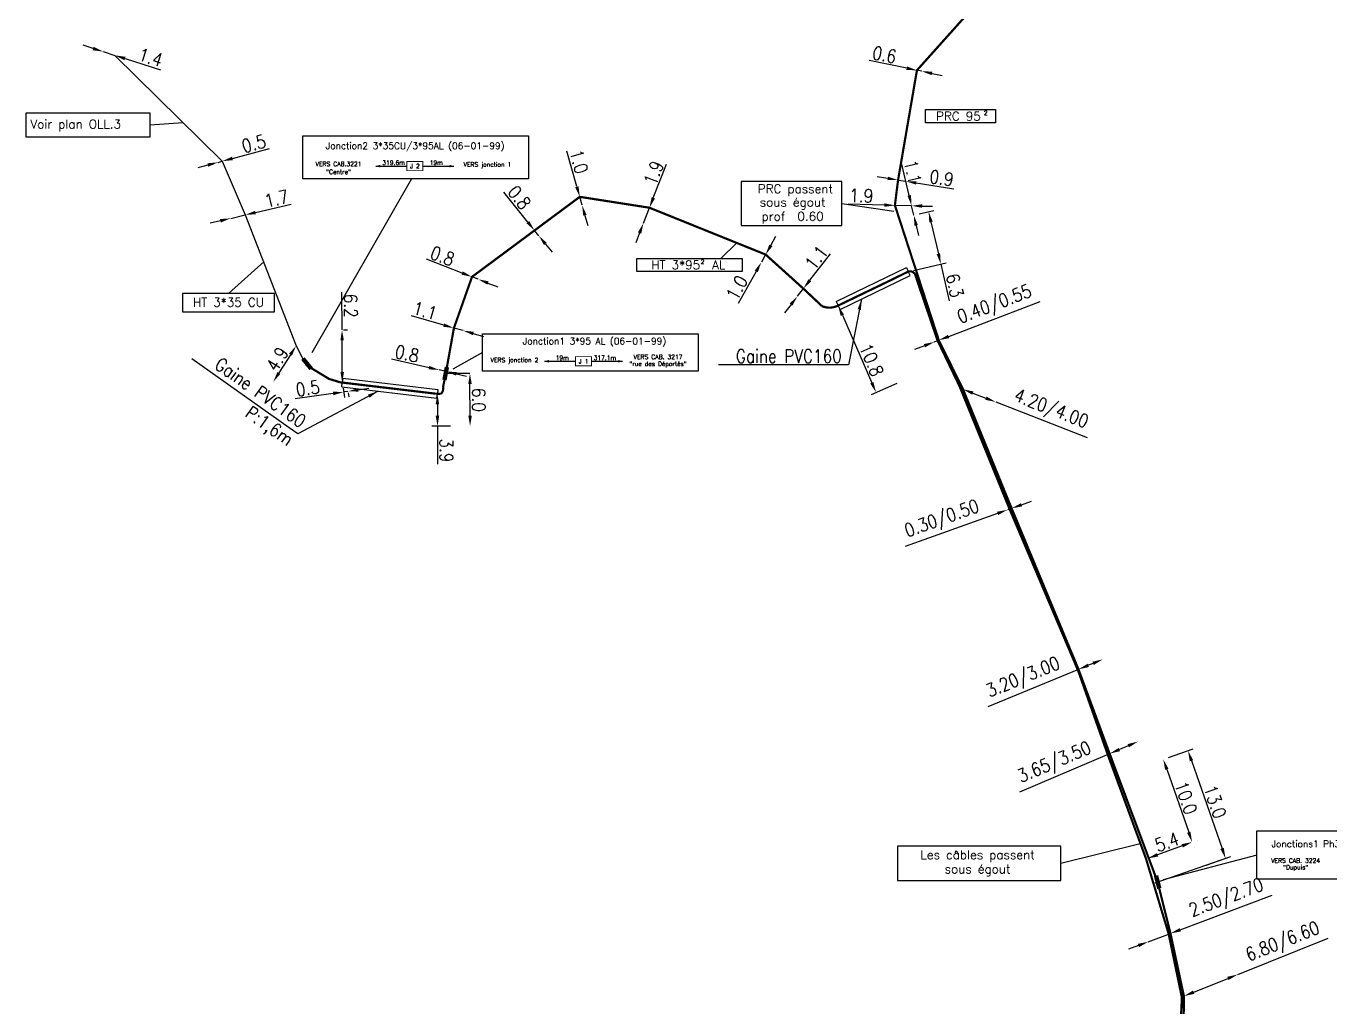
# Model space of a CAD drawing. Header units: millimetres. Extents: x 114000 to 114886, y 153000 to 154000.
# Drawn here: x 114185.3 to 114333.9, y 153105.7 to 153217.5 of the extents above; entities that cross this region are included whole.
import ezdxf
from ezdxf.enums import TextEntityAlignment as Align

# ---------------------------------------------------------------- set-up
doc = ezdxf.new("R2010")
doc.units = ezdxf.units.MM
doc.header["$PDMODE"] = 34
doc.layers.get('0').update_dxf_attribs({"linetype": 'CONTINUOUS'})
doc.layers.get('DEFPOINTS').update_dxf_attribs({"linetype": 'CONTINUOUS'})
for name, color, linetype in [('M_130', 3, 'M_ST_15'), ('M_300', 7, 'CONTINUOUS'), ('M_400', 7, 'CONTINUOUS')]:
    doc.layers.add(name, color=color, linetype=linetype)
doc.styles.get("Standard").update_dxf_attribs({"font": 'romans.shx', "width": 0.85})
doc.linetypes.add('M_ST_15', pattern='A,5,-0.3,["XX",Standard,S=1,R=0,X=0,Y=-0.5],-2.5', length=7.8)
doc.dimstyles.get("Standard").update_dxf_attribs({"dimtxt": 1.5, "dimasz": 1.2, "dimexe": 0.625, "dimexo": 0.625, "dimgap": 0.25, "dimtad": 1, "dimdec": 1, "dimzin": 0, "dimdsep": 46, "dimtxsty": 'Standard', "dimcen": -0.5, "dimadec": 0, "dimazin": 0, "dimtfac": 1, "dimtdec": 1, "dimtmove": 0, "dimatfit": 3, "dimfxl": 1, "dimtolj": 1, "dimtzin": 0, "dimarcsym": 0})

# ---------------------------------------------------------------- blocks, each defined once
blk = doc.blocks.new('*D84')
at = {"layer": 'DEFPOINTS', "color": 0, "linetype": 'Continuous', "transparency": 16777216}
for p in [(114286.8, 153212.41), (114286.8, 153212.41), (114287.34, 153212.3)]:
    blk.add_point(p, dxfattribs=at)
at = {"layer": 'M_130', "color": 0, "linetype": 'Continuous', "lineweight": -2, "transparency": 16777216}
for p, q in [((114285.63, 153212.65), (114281.34, 153213.52)), ((114286.68, 153211.8), (114286.68, 153211.8)), ((114287.34, 153212.3), (114286.8, 153212.41)), ((114287.22, 153211.69), (114287.22, 153211.69)), ((114288.52, 153212.06), (114289.69, 153211.82))]:
    blk.add_line(p, q, dxfattribs=at)
at = {"layer": 'M_130', "color": 0, "linetype": 'Continuous', "transparency": 16777216}
for points in [[(114285.67, 153212.85), (114285.59, 153212.45), (114286.8, 153212.41)], [(114288.56, 153212.26), (114288.48, 153211.86), (114287.34, 153212.3)]]:
    blk.add_solid(points, dxfattribs=at)
at = {"layer": 'M_130', "color": 0, "linetype": 'Continuous', "transparency": 16777216, "insert": (114283.1, 153214.19), "char_height": 1.5, "attachment_point": 5, "rotation": 348.4874}
blk.add_mtext('\\A1;0.6', dxfattribs=at)
blk = doc.blocks.new('*D107')
at = {"layer": 'DEFPOINTS', "color": 0, "linetype": 'Continuous', "transparency": 16777216}
for p in [(114216.05, 153181.01), (114213.46, 153176.91), (114213.46, 153176.91)]:
    blk.add_point(p, dxfattribs=at)
at = {"layer": 'M_130', "color": 0, "linetype": 'Continuous', "lineweight": -2, "transparency": 16777216}
blk.add_line((114215.41, 153180), (114214.1, 153177.93), dxfattribs=at)
at = {"layer": 'M_130', "color": 0, "linetype": 'Continuous', "transparency": 16777216}
for points in [[(114215.24, 153180.1), (114215.58, 153179.89), (114216.05, 153181.01)], [(114213.93, 153178.03), (114214.27, 153177.82), (114213.46, 153176.91)]]:
    blk.add_solid(points, dxfattribs=at)
at = {"layer": 'M_130', "color": 0, "linetype": 'Continuous', "transparency": 16777216, "insert": (114213.91, 153179.5), "char_height": 1.5, "attachment_point": 5, "rotation": 57.7298}
blk.add_mtext('\\A1;4.9', dxfattribs=at)
blk = doc.blocks.new('*D108')
at = {"layer": 'DEFPOINTS', "color": 0, "linetype": 'Continuous', "transparency": 16777216}
for p in [(114208.61, 153195.54), (114210.26, 153195.93), (114210.26, 153195.93)]:
    blk.add_point(p, dxfattribs=at)
at = {"layer": 'M_130', "color": 0, "linetype": 'Continuous', "lineweight": -2, "transparency": 16777216}
for p, q in [((114211.43, 153196.2), (114215.51, 153197.16)), ((114207.44, 153195.27), (114206.27, 153195)), ((114208.61, 153195.54), (114210.26, 153195.93))]:
    blk.add_line(p, q, dxfattribs=at)
at = {"layer": 'M_130', "color": 0, "linetype": 'Continuous', "transparency": 16777216}
for points in [[(114211.38, 153196.4), (114211.47, 153196.01), (114210.26, 153195.93)], [(114207.39, 153195.46), (114207.48, 153195.07), (114208.61, 153195.54)]]:
    blk.add_solid(points, dxfattribs=at)
at = {"layer": 'M_130', "color": 0, "linetype": 'Continuous', "transparency": 16777216, "insert": (114213.82, 153197.79), "char_height": 1.5, "attachment_point": 5, "rotation": 13.1873}
blk.add_mtext('\\A1;1.7', dxfattribs=at)
blk = doc.blocks.new('*D109')
at = {"layer": 'DEFPOINTS', "color": 0, "linetype": 'Continuous', "transparency": 16777216}
for p in [(114207.16, 153201.92), (114207.64, 153202.05), (114207.64, 153202.05)]:
    blk.add_point(p, dxfattribs=at)
at = {"layer": 'M_130', "color": 0, "linetype": 'Continuous', "lineweight": -2, "transparency": 16777216}
for p, q in [((114208.8, 153202.36), (114213.02, 153203.49)), ((114206, 153201.61), (114204.84, 153201.3)), ((114207.16, 153201.92), (114207.64, 153202.05))]:
    blk.add_line(p, q, dxfattribs=at)
at = {"layer": 'M_130', "color": 0, "linetype": 'Continuous', "transparency": 16777216}
for points in [[(114208.75, 153202.56), (114208.85, 153202.17), (114207.64, 153202.05)], [(114205.95, 153201.81), (114206.05, 153201.42), (114207.16, 153201.92)]]:
    blk.add_solid(points, dxfattribs=at)
at = {"layer": 'M_130', "color": 0, "linetype": 'Continuous', "transparency": 16777216, "insert": (114211.23, 153204.05), "char_height": 1.5, "attachment_point": 5, "rotation": 15.0084}
blk.add_mtext('\\A1;0.5', dxfattribs=at)
blk = doc.blocks.new('J')
at = {"color": 0}
blk.add_solid([(-1.5, 0.5), (1.5, 0.5), (-1.5, -0.5), (1.5, -0.5)], dxfattribs=at)
blk = doc.blocks.new('*D110')
at = {"layer": 'DEFPOINTS', "color": 0, "linetype": 'Continuous', "transparency": 16777216}
for p in [(114243.22, 153194.17), (114243.22, 153194.17), (114243.72, 153193.55)]:
    blk.add_point(p, dxfattribs=at)
at = {"layer": 'M_130', "color": 0, "linetype": 'Continuous', "lineweight": -2, "transparency": 16777216}
for p, q in [((114242.47, 153195.11), (114239.73, 153198.52)), ((114243.72, 153193.55), (114243.22, 153194.17)), ((114244.47, 153192.61), (114245.22, 153191.68))]:
    blk.add_line(p, q, dxfattribs=at)
at = {"layer": 'M_130', "color": 0, "linetype": 'Continuous', "transparency": 16777216}
for points in [[(114242.62, 153195.23), (114242.31, 153194.98), (114243.22, 153194.17)], [(114244.63, 153192.74), (114244.31, 153192.49), (114243.72, 153193.55)]]:
    blk.add_solid(points, dxfattribs=at)
at = {"layer": 'M_130', "color": 0, "linetype": 'Continuous', "transparency": 16777216, "insert": (114241.5, 153197.91), "char_height": 1.5, "attachment_point": 5, "rotation": 308.7306}
blk.add_mtext('\\A1;0.8', dxfattribs=at)
blk = doc.blocks.new('*D111')
at = {"layer": 'DEFPOINTS', "color": 0, "linetype": 'Continuous', "transparency": 16777216}
for p in [(114236.1, 153188.87), (114236.1, 153188.87), (114236.8, 153188.6)]:
    blk.add_point(p, dxfattribs=at)
at = {"layer": 'M_130', "color": 0, "linetype": 'Continuous', "lineweight": -2, "transparency": 16777216}
for p, q in [((114234.98, 153189.31), (114230.9, 153190.88)), ((114236.8, 153188.6), (114236.1, 153188.87)), ((114237.92, 153188.17), (114239.04, 153187.74))]:
    blk.add_line(p, q, dxfattribs=at)
at = {"layer": 'M_130', "color": 0, "linetype": 'Continuous', "transparency": 16777216}
for points in [[(114235.05, 153189.49), (114234.91, 153189.12), (114236.1, 153188.87)], [(114237.99, 153188.36), (114237.85, 153187.99), (114236.8, 153188.6)]]:
    blk.add_solid(points, dxfattribs=at)
at = {"layer": 'M_130', "color": 0, "linetype": 'Continuous', "transparency": 16777216, "insert": (114232.74, 153191.24), "char_height": 1.5, "attachment_point": 5, "rotation": 338.8976}
blk.add_mtext('\\A1;0.8', dxfattribs=at)
blk = doc.blocks.new('*D112')
at = {"layer": 'DEFPOINTS', "color": 0, "linetype": 'Continuous', "transparency": 16777216}
for p in [(114235.86, 153177.85), (114235.86, 153177.85), (114235.88, 153171.85)]:
    blk.add_point(p, dxfattribs=at)
at = {"layer": 'M_130', "color": 0, "linetype": 'Continuous', "lineweight": -2, "transparency": 16777216}
blk.add_line((114235.88, 153173.05), (114235.87, 153176.65), dxfattribs=at)
at = {"layer": 'M_130', "color": 0, "linetype": 'Continuous', "transparency": 16777216}
for points in [[(114236.07, 153176.65), (114235.67, 153176.65), (114235.86, 153177.85)], [(114236.08, 153173.05), (114235.68, 153173.05), (114235.88, 153171.85)]]:
    blk.add_solid(points, dxfattribs=at)
at = {"layer": 'M_130', "color": 0, "linetype": 'Continuous', "transparency": 16777216, "insert": (114236.87, 153174.85), "char_height": 1.5, "attachment_point": 5, "rotation": 270.2009}
blk.add_mtext('\\A1;6.0', dxfattribs=at)
blk = doc.blocks.new('*D113')
at = {"layer": 'DEFPOINTS', "color": 0, "linetype": 'Continuous', "transparency": 16777216}
for p in [(114232.37, 153178.26), (114232.37, 153178.26), (114233.15, 153178.08)]:
    blk.add_point(p, dxfattribs=at)
at = {"layer": 'M_130', "color": 0, "linetype": 'Continuous', "lineweight": -2, "transparency": 16777216}
for p, q in [((114231.2, 153178.52), (114226.93, 153179.48)), ((114233.15, 153178.08), (114232.37, 153178.26)), ((114234.32, 153177.82), (114235.49, 153177.56))]:
    blk.add_line(p, q, dxfattribs=at)
at = {"layer": 'M_130', "color": 0, "linetype": 'Continuous', "transparency": 16777216}
for points in [[(114231.24, 153178.72), (114231.15, 153178.33), (114232.37, 153178.26)], [(114234.36, 153178.02), (114234.27, 153177.63), (114233.15, 153178.08)]]:
    blk.add_solid(points, dxfattribs=at)
at = {"layer": 'M_130', "color": 0, "linetype": 'Continuous', "transparency": 16777216, "insert": (114228.7, 153180.11), "char_height": 1.5, "attachment_point": 5, "rotation": 347.3752}
blk.add_mtext('\\A1;0.8', dxfattribs=at)
blk = doc.blocks.new('*D114')
at = {"layer": 'DEFPOINTS', "color": 0, "linetype": 'Continuous', "transparency": 16777216}
for p in [(114234.04, 153183.04), (114234.04, 153183.04), (114235.09, 153182.74)]:
    blk.add_point(p, dxfattribs=at)
at = {"layer": 'M_130', "color": 0, "linetype": 'Continuous', "lineweight": -2, "transparency": 16777216}
for p, q in [((114232.88, 153183.37), (114229.2, 153184.41)), ((114235.09, 153182.74), (114234.04, 153183.04)), ((114236.25, 153182.42), (114237.4, 153182.09))]:
    blk.add_line(p, q, dxfattribs=at)
at = {"layer": 'M_130', "color": 0, "linetype": 'Continuous', "transparency": 16777216}
for points in [[(114232.94, 153183.56), (114232.83, 153183.18), (114234.04, 153183.04)], [(114236.3, 153182.61), (114236.19, 153182.23), (114235.09, 153182.74)]]:
    blk.add_solid(points, dxfattribs=at)
at = {"layer": 'M_130', "color": 0, "linetype": 'Continuous', "transparency": 16777216, "insert": (114230.74, 153185.02), "char_height": 1.5, "attachment_point": 5, "rotation": 344.1905}
blk.add_mtext('\\A1;1.1', dxfattribs=at)
blk = doc.blocks.new('*D115')
at = {"layer": 'DEFPOINTS', "color": 0, "linetype": 'Continuous', "transparency": 16777216}
for p in [(114248.38, 153197.99), (114248.38, 153197.99), (114248.65, 153197.03)]:
    blk.add_point(p, dxfattribs=at)
at = {"layer": 'M_130', "color": 0, "linetype": 'Continuous', "lineweight": -2, "transparency": 16777216}
for p, q in [((114248.05, 153199.15), (114246.92, 153203.18)), ((114248.65, 153197.03), (114248.38, 153197.99)), ((114248.98, 153198.16), (114248.98, 153198.16)), ((114249.25, 153197.2), (114249.25, 153197.2)), ((114248.97, 153195.88), (114249.3, 153194.72))]:
    blk.add_line(p, q, dxfattribs=at)
at = {"layer": 'M_130', "color": 0, "linetype": 'Continuous', "transparency": 16777216}
for points in [[(114248.24, 153199.2), (114247.86, 153199.09), (114248.38, 153197.99)], [(114249.16, 153195.93), (114248.78, 153195.82), (114248.65, 153197.03)]]:
    blk.add_solid(points, dxfattribs=at)
at = {"layer": 'M_130', "color": 0, "linetype": 'Continuous', "transparency": 16777216, "insert": (114248.28, 153202.01), "char_height": 1.5, "attachment_point": 5, "rotation": 285.7111}
blk.add_mtext('\\A1;1.0', dxfattribs=at)
blk = doc.blocks.new('*D116')
at = {"layer": 'DEFPOINTS', "color": 0, "linetype": 'Continuous', "transparency": 16777216}
for p in [(114256.32, 153196.75), (114256.32, 153196.75), (114255.63, 153194.98)]:
    blk.add_point(p, dxfattribs=at)
at = {"layer": 'M_130', "color": 0, "linetype": 'Continuous', "lineweight": -2, "transparency": 16777216}
for p, q in [((114256.76, 153197.87), (114258.27, 153201.71)), ((114255.63, 153194.98), (114256.32, 153196.75)), ((114255.19, 153193.87), (114254.75, 153192.75))]:
    blk.add_line(p, q, dxfattribs=at)
at = {"layer": 'M_130', "color": 0, "linetype": 'Continuous', "transparency": 16777216}
for points in [[(114256.57, 153197.94), (114256.95, 153197.8), (114256.32, 153196.75)], [(114255, 153193.94), (114255.38, 153193.79), (114255.63, 153194.98)]]:
    blk.add_solid(points, dxfattribs=at)
at = {"layer": 'M_130', "color": 0, "linetype": 'Continuous', "transparency": 16777216, "insert": (114256.8, 153200.71), "char_height": 1.5, "attachment_point": 5, "rotation": 68.6048}
blk.add_mtext('\\A1;1.9', dxfattribs=at)
blk = doc.blocks.new('*D117')
at = {"layer": 'DEFPOINTS', "color": 0, "linetype": 'Continuous', "transparency": 16777216}
for p in [(114269.07, 153190.54), (114269.07, 153190.54), (114269.56, 153191.41)]:
    blk.add_point(p, dxfattribs=at)
at = {"layer": 'M_130', "color": 0, "linetype": 'Continuous', "lineweight": -2, "transparency": 16777216}
for p, q in [((114270.15, 153192.45), (114270.74, 153193.5)), ((114269.56, 153191.41), (114269.07, 153190.54)), ((114268.49, 153189.49), (114266.43, 153185.84))]:
    blk.add_line(p, q, dxfattribs=at)
at = {"layer": 'M_130', "color": 0, "linetype": 'Continuous', "transparency": 16777216}
for points in [[(114269.98, 153192.55), (114270.33, 153192.36), (114269.56, 153191.41)], [(114268.31, 153189.59), (114268.66, 153189.39), (114269.07, 153190.54)]]:
    blk.add_solid(points, dxfattribs=at)
at = {"layer": 'M_130', "color": 0, "linetype": 'Continuous', "transparency": 16777216, "insert": (114266.29, 153187.63), "char_height": 1.5, "attachment_point": 5, "rotation": 60.6664}
blk.add_mtext('\\A1;1.0', dxfattribs=at)
blk = doc.blocks.new('*D118')
at = {"layer": 'DEFPOINTS', "color": 0, "linetype": 'Continuous', "transparency": 16777216}
for p in [(114273.86, 153187.53), (114273.86, 153187.53), (114273.19, 153186.66)]:
    blk.add_point(p, dxfattribs=at)
at = {"layer": 'M_130', "color": 0, "linetype": 'Continuous', "lineweight": -2, "transparency": 16777216}
for p, q in [((114274.6, 153188.48), (114276.94, 153191.51)), ((114273.19, 153186.66), (114273.86, 153187.53)), ((114272.45, 153185.72), (114271.72, 153184.77))]:
    blk.add_line(p, q, dxfattribs=at)
at = {"layer": 'M_130', "color": 0, "linetype": 'Continuous', "transparency": 16777216}
for points in [[(114274.44, 153188.6), (114274.76, 153188.36), (114273.86, 153187.53)], [(114272.3, 153185.84), (114272.61, 153185.59), (114273.19, 153186.66)]]:
    blk.add_solid(points, dxfattribs=at)
at = {"layer": 'M_130', "color": 0, "linetype": 'Continuous', "transparency": 16777216, "insert": (114275.35, 153191.08), "char_height": 1.5, "attachment_point": 5, "rotation": 52.2136}
blk.add_mtext('\\A1;1.1', dxfattribs=at)
blk = doc.blocks.new('*D119')
at = {"layer": 'DEFPOINTS', "color": 0, "linetype": 'Continuous', "transparency": 16777216}
for p in [(114288.78, 153181.45), (114289.29, 153181.65), (114289.29, 153181.65)]:
    blk.add_point(p, dxfattribs=at)
at = {"layer": 'M_130', "color": 0, "linetype": 'Continuous', "lineweight": -2, "transparency": 16777216}
for p, q in [((114290.42, 153182.07), (114300.85, 153186.05)), ((114288.56, 153182.03), (114288.56, 153182.03)), ((114288.78, 153181.45), (114289.29, 153181.65)), ((114289.07, 153182.23), (114289.07, 153182.23)), ((114287.66, 153181.02), (114286.54, 153180.6))]:
    blk.add_line(p, q, dxfattribs=at)
at = {"layer": 'M_130', "color": 0, "linetype": 'Continuous', "transparency": 16777216}
for points in [[(114287.59, 153181.21), (114287.73, 153180.84), (114288.78, 153181.45)], [(114290.34, 153182.26), (114290.49, 153181.89), (114289.29, 153181.65)]]:
    blk.add_solid(points, dxfattribs=at)
at = {"layer": 'M_130', "color": 0, "linetype": 'Continuous', "transparency": 16777216, "insert": (114295.7, 153185.58), "char_height": 1.5, "attachment_point": 5, "rotation": 20.8628}
blk.add_mtext('\\A1;0.40/0.55', dxfattribs=at)
blk = doc.blocks.new('*D120')
at = {"layer": 'DEFPOINTS', "color": 0, "linetype": 'Continuous', "transparency": 16777216}
for p in [(114292.05, 153176.06), (114295.78, 153174.61), (114295.78, 153174.61)]:
    blk.add_point(p, dxfattribs=at)
at = {"layer": 'M_130', "color": 0, "linetype": 'Continuous', "lineweight": -2, "transparency": 16777216}
for p, q in [((114293.17, 153175.62), (114294.66, 153175.04)), ((114291.82, 153175.47), (114291.82, 153175.47)), ((114295.55, 153174.03), (114295.55, 153174.03)), ((114295.78, 153174.61), (114306.2, 153170.57))]:
    blk.add_line(p, q, dxfattribs=at)
at = {"layer": 'M_130', "color": 0, "linetype": 'Continuous', "transparency": 16777216}
for points in [[(114293.24, 153175.81), (114293.1, 153175.44), (114292.05, 153176.06)], [(114294.73, 153175.23), (114294.59, 153174.86), (114295.78, 153174.61)]]:
    blk.add_solid(points, dxfattribs=at)
at = {"layer": 'M_130', "color": 0, "linetype": 'Continuous', "transparency": 16777216, "insert": (114302.05, 153173.67), "char_height": 1.5, "attachment_point": 5, "rotation": 338.8215}
blk.add_mtext('\\A1;4.20/4.00', dxfattribs=at)
blk = doc.blocks.new('*D121')
at = {"layer": 'DEFPOINTS', "color": 0, "linetype": 'Continuous', "transparency": 16777216}
for p in [(114311.99, 153135.91), (114308.76, 153134.53), (114308.76, 153134.53)]:
    blk.add_point(p, dxfattribs=at)
at = {"layer": 'M_130', "color": 0, "linetype": 'Continuous', "lineweight": -2, "transparency": 16777216}
for p, q in [((114310.88, 153135.44), (114309.87, 153135)), ((114308.76, 153134.53), (114298.49, 153130.16))]:
    blk.add_line(p, q, dxfattribs=at)
at = {"layer": 'M_130', "color": 0, "linetype": 'Continuous', "transparency": 16777216}
for points in [[(114310.8, 153135.62), (114310.96, 153135.25), (114311.99, 153135.91)], [(114309.79, 153135.19), (114309.95, 153134.82), (114308.76, 153134.53)]]:
    blk.add_solid(points, dxfattribs=at)
at = {"layer": 'M_130', "color": 0, "linetype": 'Continuous', "transparency": 16777216, "insert": (114302.53, 153133.39), "char_height": 1.5, "attachment_point": 5, "rotation": 23.056}
blk.add_mtext('\\A1;3.65/3.50', dxfattribs=at)
blk = doc.blocks.new('*D122')
at = {"layer": 'DEFPOINTS', "color": 0, "linetype": 'Continuous', "transparency": 16777216}
for p in [(114307.99, 153145.28), (114305.21, 153144.14), (114305.21, 153144.14)]:
    blk.add_point(p, dxfattribs=at)
at = {"layer": 'M_130', "color": 0, "linetype": 'Continuous', "lineweight": -2, "transparency": 16777216}
for p, q in [((114306.88, 153144.82), (114306.32, 153144.6)), ((114305.21, 153144.14), (114294.89, 153139.88))]:
    blk.add_line(p, q, dxfattribs=at)
at = {"layer": 'M_130', "color": 0, "linetype": 'Continuous', "transparency": 16777216}
for points in [[(114306.25, 153144.78), (114306.4, 153144.41), (114305.21, 153144.14)], [(114306.8, 153145.01), (114306.95, 153144.64), (114307.99, 153145.28)]]:
    blk.add_solid(points, dxfattribs=at)
at = {"layer": 'M_130', "color": 0, "linetype": 'Continuous', "transparency": 16777216, "insert": (114298.96, 153143.07), "char_height": 1.5, "attachment_point": 5, "rotation": 22.391}
blk.add_mtext('\\A1;3.20/3.00', dxfattribs=at)
blk = doc.blocks.new('*D123')
at = {"layer": 'DEFPOINTS', "color": 0, "linetype": 'Continuous', "transparency": 16777216}
for p in [(114297.12, 153162.32), (114297.12, 153162.32), (114297.59, 153162.49)]:
    blk.add_point(p, dxfattribs=at)
at = {"layer": 'M_130', "color": 0, "linetype": 'Continuous', "lineweight": -2, "transparency": 16777216}
for p, q in [((114297.59, 153162.49), (114297.12, 153162.32)), ((114298.72, 153162.89), (114299.85, 153163.3)), ((114295.99, 153161.92), (114285.47, 153158.15))]:
    blk.add_line(p, q, dxfattribs=at)
at = {"layer": 'M_130', "color": 0, "linetype": 'Continuous', "transparency": 16777216}
for points in [[(114295.92, 153162.1), (114296.06, 153161.73), (114297.12, 153162.32)], [(114298.65, 153163.08), (114298.79, 153162.71), (114297.59, 153162.49)]]:
    blk.add_solid(points, dxfattribs=at)
at = {"layer": 'M_130', "color": 0, "linetype": 'Continuous', "transparency": 16777216, "insert": (114289.7, 153161.14), "char_height": 1.5, "attachment_point": 5, "rotation": 19.7071}
blk.add_mtext('\\A1;0.30/0.50', dxfattribs=at)
blk = doc.blocks.new('*D124')
at = {"layer": 'DEFPOINTS', "color": 0, "linetype": 'Continuous', "transparency": 16777216}
for p in [(114284.29, 153197.02), (114284.29, 153197.02), (114286.19, 153196.97)]:
    blk.add_point(p, dxfattribs=at)
at = {"layer": 'M_130', "color": 0, "linetype": 'Continuous', "lineweight": -2, "transparency": 16777216}
for p, q in [((114283.09, 153197.05), (114278.97, 153197.16)), ((114284.28, 153196.4), (114284.28, 153196.4)), ((114286.19, 153196.97), (114284.29, 153197.02)), ((114286.18, 153196.35), (114286.18, 153196.35)), ((114287.39, 153196.94), (114288.59, 153196.91))]:
    blk.add_line(p, q, dxfattribs=at)
at = {"layer": 'M_130', "color": 0, "linetype": 'Continuous', "transparency": 16777216}
for points in [[(114283.1, 153197.25), (114283.09, 153196.85), (114284.29, 153197.02)], [(114287.4, 153197.14), (114287.39, 153196.74), (114286.19, 153196.97)]]:
    blk.add_solid(points, dxfattribs=at)
at = {"layer": 'M_130', "color": 0, "linetype": 'Continuous', "transparency": 16777216, "insert": (114280.46, 153198.12), "char_height": 1.5, "attachment_point": 5, "rotation": 358.522}
blk.add_mtext('\\A1;1.9', dxfattribs=at)
blk = doc.blocks.new('*D125')
at = {"layer": 'DEFPOINTS', "color": 0, "linetype": 'Continuous', "transparency": 16777216}
for p in [(114286.19, 153196.97), (114286.19, 153196.97), (114286.44, 153195.9)]:
    blk.add_point(p, dxfattribs=at)
at = {"layer": 'M_130', "color": 0, "linetype": 'Continuous', "lineweight": -2, "transparency": 16777216}
for p, q in [((114285.92, 153198.14), (114285.05, 153201.87)), ((114286.44, 153195.9), (114286.19, 153196.97)), ((114286.71, 153194.73), (114286.99, 153193.57))]:
    blk.add_line(p, q, dxfattribs=at)
at = {"layer": 'M_130', "color": 0, "linetype": 'Continuous', "transparency": 16777216}
for points in [[(114286.12, 153198.19), (114285.73, 153198.1), (114286.19, 153196.97)], [(114286.91, 153194.78), (114286.52, 153194.69), (114286.44, 153195.9)]]:
    blk.add_solid(points, dxfattribs=at)
at = {"layer": 'M_130', "color": 0, "linetype": 'Continuous', "transparency": 16777216, "insert": (114286.33, 153200.82), "char_height": 1.5, "attachment_point": 5, "rotation": 283.0992}
blk.add_mtext('\\A1;1.1', dxfattribs=at)
blk = doc.blocks.new('*D126')
at = {"layer": 'DEFPOINTS', "color": 0, "linetype": 'Continuous', "transparency": 16777216}
for p in [(114284.65, 153199.9), (114285.54, 153199.76), (114285.54, 153199.76)]:
    blk.add_point(p, dxfattribs=at)
at = {"layer": 'M_130', "color": 0, "linetype": 'Continuous', "lineweight": -2, "transparency": 16777216}
for p, q in [((114283.47, 153200.09), (114282.28, 153200.27)), ((114284.65, 153199.9), (114285.54, 153199.76)), ((114284.75, 153200.52), (114284.75, 153200.52)), ((114285.64, 153200.38), (114285.64, 153200.38)), ((114286.73, 153199.58), (114290.99, 153198.91))]:
    blk.add_line(p, q, dxfattribs=at)
at = {"layer": 'M_130', "color": 0, "linetype": 'Continuous', "transparency": 16777216}
for points in [[(114283.5, 153200.29), (114283.44, 153199.89), (114284.65, 153199.9)], [(114286.76, 153199.77), (114286.7, 153199.38), (114285.54, 153199.76)]]:
    blk.add_solid(points, dxfattribs=at)
at = {"layer": 'M_130', "color": 0, "linetype": 'Continuous', "transparency": 16777216, "insert": (114289.61, 153200.13), "char_height": 1.5, "attachment_point": 5, "rotation": 351.0586}
blk.add_mtext('\\A1;0.9', dxfattribs=at)
blk = doc.blocks.new('*D127')
at = {"layer": 'DEFPOINTS', "color": 0, "linetype": 'Continuous', "transparency": 16777216}
for p in [(114314.87, 153133.89), (114321.96, 153122.59), (114319.15, 153121.61)]:
    blk.add_point(p, dxfattribs=at)
at = {"layer": 'M_130', "color": 0, "linetype": 'Continuous', "lineweight": -2, "transparency": 16777216}
for p, q in [((114315.46, 153134.09), (114318.28, 153135.07)), ((114318.08, 153133.74), (114321.57, 153123.73)), ((114319.74, 153121.82), (114322.55, 153122.8))]:
    blk.add_line(p, q, dxfattribs=at)
at = {"layer": 'M_130', "color": 0, "linetype": 'Continuous', "transparency": 16777216}
for points in [[(114318.27, 153133.8), (114317.89, 153133.67), (114317.69, 153134.87)], [(114321.76, 153123.79), (114321.38, 153123.66), (114321.96, 153122.59)]]:
    blk.add_solid(points, dxfattribs=at)
at = {"layer": 'M_130', "color": 0, "linetype": 'Continuous', "transparency": 16777216, "insert": (114320.77, 153129.06), "char_height": 1.5, "attachment_point": 5, "rotation": 289.2043}
blk.add_mtext('\\A1;13.0', dxfattribs=at)
blk = doc.blocks.new('*D134')
at = {"layer": 'DEFPOINTS', "color": 0, "linetype": 'Continuous', "transparency": 16777216}
for p in [(114323.35, 153109.36), (114323.35, 153109.36), (114317.22, 153106.9)]:
    blk.add_point(p, dxfattribs=at)
at = {"layer": 'M_130', "color": 0, "linetype": 'Continuous', "lineweight": -2, "transparency": 16777216}
for p, q in [((114323.35, 153109.36), (114333.66, 153113.5)), ((114318.34, 153107.35), (114322.23, 153108.91)), ((114323.58, 153108.78), (114323.58, 153108.78)), ((114317.45, 153106.32), (114317.45, 153106.32))]:
    blk.add_line(p, q, dxfattribs=at)
at = {"layer": 'M_130', "color": 0, "linetype": 'Continuous', "transparency": 16777216}
for points in [[(114322.16, 153109.1), (114322.31, 153108.73), (114323.35, 153109.36)], [(114318.26, 153107.54), (114318.41, 153107.16), (114317.22, 153106.9)]]:
    blk.add_solid(points, dxfattribs=at)
at = {"layer": 'M_130', "color": 0, "linetype": 'Continuous', "transparency": 16777216, "insert": (114328.54, 153112.95), "char_height": 1.5, "attachment_point": 5, "rotation": 21.8782}
blk.add_mtext('\\A1;6.80/6.60', dxfattribs=at)
blk = doc.blocks.new('*D135')
at = {"layer": 'DEFPOINTS', "color": 0, "linetype": 'Continuous', "transparency": 16777216}
for p in [(114313.16, 153113.09), (114315.69, 153114.04), (114315.69, 153114.04)]:
    blk.add_point(p, dxfattribs=at)
at = {"layer": 'M_130', "color": 0, "linetype": 'Continuous', "lineweight": -2, "transparency": 16777216}
for p, q in [((114316.81, 153114.46), (114327.27, 153118.4)), ((114313.16, 153113.09), (114315.69, 153114.04)), ((114312.04, 153112.67), (114310.92, 153112.24))]:
    blk.add_line(p, q, dxfattribs=at)
at = {"layer": 'M_130', "color": 0, "linetype": 'Continuous', "transparency": 16777216}
for points in [[(114316.74, 153114.65), (114316.88, 153114.28), (114315.69, 153114.04)], [(114311.97, 153112.85), (114312.11, 153112.48), (114313.16, 153113.09)]]:
    blk.add_solid(points, dxfattribs=at)
at = {"layer": 'M_130', "color": 0, "linetype": 'Continuous', "transparency": 16777216, "insert": (114322.11, 153117.95), "char_height": 1.5, "attachment_point": 5, "rotation": 20.6294}
blk.add_mtext('\\A1;2.50/2.70', dxfattribs=at)
blk = doc.blocks.new('*D136')
at = {"layer": 'DEFPOINTS', "color": 0, "linetype": 'Continuous', "transparency": 16777216}
for p in [(114318.16, 153124.45), (114313.09, 153122.59), (114313.09, 153122.59)]:
    blk.add_point(p, dxfattribs=at)
at = {"layer": 'M_130', "color": 0, "linetype": 'Continuous', "lineweight": -2, "transparency": 16777216}
for p, q in [((114317.04, 153124.03), (114314.22, 153123)), ((114318.38, 153123.86), (114318.38, 153123.86))]:
    blk.add_line(p, q, dxfattribs=at)
at = {"layer": 'M_130', "color": 0, "linetype": 'Continuous', "transparency": 16777216}
for points in [[(114316.97, 153124.22), (114317.1, 153123.84), (114318.16, 153124.45)], [(114314.15, 153123.19), (114314.29, 153122.81), (114313.09, 153122.59)]]:
    blk.add_solid(points, dxfattribs=at)
at = {"layer": 'M_130', "color": 0, "linetype": 'Continuous', "transparency": 16777216, "insert": (114315.28, 153124.46), "char_height": 1.5, "attachment_point": 5, "rotation": 20.1147}
blk.add_mtext('\\A1;5.4', dxfattribs=at)
blk = doc.blocks.new('*D137')
at = {"layer": 'DEFPOINTS', "color": 0, "linetype": 'Continuous', "transparency": 16777216}
for p in [(114314.87, 153133.89), (114318.16, 153124.45), (114318.16, 153124.45)]:
    blk.add_point(p, dxfattribs=at)
at = {"layer": 'M_130', "color": 0, "linetype": 'Continuous', "lineweight": -2, "transparency": 16777216}
for p, q in [((114315.46, 153134.09), (114315.46, 153134.09)), ((114315.27, 153132.76), (114317.77, 153125.58)), ((114318.75, 153124.65), (114318.75, 153124.65))]:
    blk.add_line(p, q, dxfattribs=at)
at = {"layer": 'M_130', "color": 0, "linetype": 'Continuous', "transparency": 16777216}
for points in [[(114315.46, 153132.82), (114315.08, 153132.69), (114314.87, 153133.89)], [(114317.96, 153125.64), (114317.58, 153125.51), (114318.16, 153124.45)]]:
    blk.add_solid(points, dxfattribs=at)
at = {"layer": 'M_130', "color": 0, "linetype": 'Continuous', "transparency": 16777216, "insert": (114317.46, 153129.5), "char_height": 1.5, "attachment_point": 5, "rotation": 289.2043}
blk.add_mtext('\\A1;10.0', dxfattribs=at)
blk = doc.blocks.new('*D138')
at = {"layer": 'DEFPOINTS', "color": 0, "linetype": 'Continuous', "transparency": 16777216}
for p in [(114194.08, 153214.54), (114195.41, 153214.11), (114195.41, 153214.11)]:
    blk.add_point(p, dxfattribs=at)
at = {"layer": 'M_130', "color": 0, "linetype": 'Continuous', "lineweight": -2, "transparency": 16777216}
for p, q in [((114192.93, 153214.9), (114191.79, 153215.26)), ((114194.08, 153214.54), (114195.41, 153214.11)), ((114196.56, 153213.75), (114200.61, 153212.48))]:
    blk.add_line(p, q, dxfattribs=at)
at = {"layer": 'M_130', "color": 0, "linetype": 'Continuous', "transparency": 16777216}
for points in [[(114192.99, 153215.09), (114192.87, 153214.7), (114194.08, 153214.54)], [(114196.62, 153213.95), (114196.5, 153213.56), (114195.41, 153214.11)]]:
    blk.add_solid(points, dxfattribs=at)
at = {"layer": 'M_130', "color": 0, "linetype": 'Continuous', "transparency": 16777216, "insert": (114199.46, 153213.89), "char_height": 1.5, "attachment_point": 5, "rotation": 342.539}
blk.add_mtext('\\A1;1.4', dxfattribs=at)
blk = doc.blocks.new('*D141')
at = {"layer": 'DEFPOINTS', "color": 0, "linetype": 'Continuous', "transparency": 16777216}
for p in [(114232.15, 153175.54), (114232.17, 153171.84), (114234.28, 153171.85)]:
    blk.add_point(p, dxfattribs=at)
at = {"layer": 'M_400', "color": 0, "linetype": 'Continuous', "lineweight": -2, "transparency": 16777216}
for p, q in [((114232.16, 153174.34), (114232.16, 153173.04)), ((114233.65, 153171.84), (114231.54, 153171.84)), ((114232.17, 153171.84), (114232.18, 153167.53))]:
    blk.add_line(p, q, dxfattribs=at)
at = {"layer": 'M_400', "color": 0, "linetype": 'Continuous', "transparency": 16777216}
for points in [[(114232.36, 153174.34), (114231.96, 153174.33), (114232.15, 153175.54)], [(114232.36, 153173.04), (114231.96, 153173.04), (114232.17, 153171.84)]]:
    blk.add_solid(points, dxfattribs=at)
at = {"layer": 'M_400', "color": 0, "linetype": 'Continuous', "transparency": 16777216, "insert": (114233.18, 153169.09), "char_height": 1.5, "attachment_point": 5, "rotation": 270.2009}
blk.add_mtext('\\A1;3.9', dxfattribs=at)
blk = doc.blocks.new('*D142')
at = {"layer": 'DEFPOINTS', "color": 0, "linetype": 'Continuous', "transparency": 16777216}
for p in [(114220.82, 153182.82), (114221.29, 153182.82), (114221.31, 153176.82)]:
    blk.add_point(p, dxfattribs=at)
at = {"layer": 'M_400', "color": 0, "linetype": 'Continuous', "lineweight": -2, "transparency": 16777216}
for p, q in [((114221.29, 153182.82), (114221.28, 153187.13)), ((114221.31, 153178.02), (114221.3, 153181.62)), ((114221.44, 153182.82), (114221.92, 153182.82))]:
    blk.add_line(p, q, dxfattribs=at)
at = {"layer": 'M_400', "color": 0, "linetype": 'Continuous', "transparency": 16777216}
for points in [[(114221.5, 153181.62), (114221.1, 153181.62), (114221.29, 153182.82)], [(114221.51, 153178.02), (114221.11, 153178.02), (114221.31, 153176.82)]]:
    blk.add_solid(points, dxfattribs=at)
at = {"layer": 'M_400', "color": 0, "linetype": 'Continuous', "transparency": 16777216, "insert": (114222.28, 153185.58), "char_height": 1.5, "attachment_point": 5, "rotation": 270.2009}
blk.add_mtext('\\A1;6.2', dxfattribs=at)
blk = doc.blocks.new('*D143')
at = {"layer": 'DEFPOINTS', "color": 0, "linetype": 'Continuous', "transparency": 16777216}
for p in [(114221.31, 153176.82), (114221.89, 153176.27), (114221.96, 153175.82)]:
    blk.add_point(p, dxfattribs=at)
at = {"layer": 'M_400', "color": 0, "linetype": 'Continuous', "lineweight": -2, "transparency": 16777216}
for p, q in [((114220.28, 153175.58), (114215.95, 153174.96)), ((114221.4, 153176.2), (114221.56, 153175.14)), ((114221.96, 153175.82), (114221.47, 153175.75)), ((114221.98, 153175.65), (114222.05, 153175.21)), ((114223.14, 153176), (114224.33, 153176.17))]:
    blk.add_line(p, q, dxfattribs=at)
at = {"layer": 'M_400', "color": 0, "linetype": 'Continuous', "transparency": 16777216}
for points in [[(114220.25, 153175.78), (114220.31, 153175.38), (114221.47, 153175.75)], [(114223.12, 153176.19), (114223.17, 153175.8), (114221.96, 153175.82)]]:
    blk.add_solid(points, dxfattribs=at)
at = {"layer": 'M_400', "color": 0, "linetype": 'Continuous', "transparency": 16777216, "insert": (114217.38, 153176.17), "char_height": 1.5, "attachment_point": 5, "rotation": 8.2286}
blk.add_mtext('\\A1;0.5', dxfattribs=at)
blk = doc.blocks.new('*D144')
at = {"layer": 'DEFPOINTS', "color": 0, "linetype": 'Continuous', "transparency": 16777216}
for p in [(114288.13, 153196.3), (114286.44, 153195.9), (114285.81, 153189.47)]:
    blk.add_point(p, dxfattribs=at)
at = {"layer": 'M_400', "color": 0, "linetype": 'Continuous', "lineweight": -2, "transparency": 16777216}
for p, q in [((114287.05, 153196.04), (114288.74, 153196.44)), ((114288.4, 153195.13), (114289.24, 153191.5)), ((114286.42, 153189.61), (114290.13, 153190.47)), ((114289.52, 153190.33), (114290.49, 153186.13))]:
    blk.add_line(p, q, dxfattribs=at)
at = {"layer": 'M_400', "color": 0, "linetype": 'Continuous', "transparency": 16777216}
for points in [[(114288.6, 153195.17), (114288.21, 153195.08), (114288.13, 153196.3)], [(114289.44, 153191.55), (114289.05, 153191.46), (114289.52, 153190.33)]]:
    blk.add_solid(points, dxfattribs=at)
at = {"layer": 'M_400', "color": 0, "linetype": 'Continuous', "transparency": 16777216, "insert": (114291.11, 153187.88), "char_height": 1.5, "attachment_point": 5, "rotation": 283.0992}
blk.add_mtext('\\A1;6.3', dxfattribs=at)
blk = doc.blocks.new('*D145')
at = {"layer": 'DEFPOINTS', "color": 0, "linetype": 'Continuous', "transparency": 16777216}
for p in [(114277.82, 153185.6), (114285.1, 153176.98), (114282.14, 153175.69)]:
    blk.add_point(p, dxfattribs=at)
at = {"layer": 'M_400', "color": 0, "linetype": 'Continuous', "lineweight": -2, "transparency": 16777216}
for p, q in [((114278.3, 153184.5), (114281.66, 153176.79)), ((114284.52, 153176.73), (114281.57, 153175.44))]:
    blk.add_line(p, q, dxfattribs=at)
at = {"layer": 'M_400', "color": 0, "linetype": 'Continuous', "transparency": 16777216}
for points in [[(114278.49, 153184.58), (114278.12, 153184.42), (114277.82, 153185.6)], [(114281.85, 153176.87), (114281.48, 153176.71), (114282.14, 153175.69)]]:
    blk.add_solid(points, dxfattribs=at)
at = {"layer": 'M_400', "color": 0, "linetype": 'Continuous', "transparency": 16777216, "insert": (114281.62, 153179.4), "char_height": 1.5, "attachment_point": 5, "rotation": 293.5695}
blk.add_mtext('\\A1;10.8', dxfattribs=at)

msp = doc.modelspace()

# ---------------------------------------------------------------- linework, layer by layer
at = {"layer": 'M_130'}
for p, q in [((114199.39, 153206.19), (114203.18, 153206.46)), ((114264.47, 153190.98), (114266.28, 153192.73)), ((114208.35, 153186.98), (114212.4, 153190.62))]:
    msp.add_line(p, q, dxfattribs=at)
at = {"layer": 'M_130', "linetype": 'Continuous'}
for p, q in [((114229.22, 153200.05), (114217.84, 153180.2)), ((114278.23, 153197.22), (114284.17, 153196.37)), ((114237.31, 153180.25), (114233.93, 153178.34)), ((114235.86, 153177.85), (114233.1, 153177.85)), ((114303.21, 153122.04), (114312.22, 153124.28)), ((114322.19, 153122.67), (114313.91, 153119.79)), ((114325.53, 153122.97), (114314.85, 153120.16))]:
    msp.add_line(p, q, dxfattribs=at)
at = {"layer": 'M_130', "const_width": 0.25}
for points in [[(114297.6, 153224.47), (114286.8, 153212.41), (114284.65, 153199.9), (114284.29, 153197.02), (114289.29, 153181.65), (114292.05, 153176.06), (114297.59, 153162.49), (114305.21, 153144.14), (114308.76, 153134.53), (114314.23, 153119.9)], [(114306.61, 153000), (114307.79, 153007.19), (114311.01, 153023.36), (114311.44, 153027.36), (114316.33, 153051.19), (114317.91, 153060.33), (114319.13, 153081.75), (114317.19, 153103.91), (114317.22, 153106.9), (114315.69, 153114.04), (114314.23, 153119.9)]]:
    msp.add_lwpolyline(points, dxfattribs=at)
at = {"layer": 'M_130', "flags": 128}
msp.add_lwpolyline([(114195.41, 153214.11), (114207.64, 153202.05), (114210.26, 153195.93), (114216.05, 153181.01), (114217.18, 153178.84)], dxfattribs=at)
at = {"layer": 'M_130', "linetype": 'Continuous', "flags": 128}
for points in [[(114185.29, 153204.8), (114185.29, 153207.57), (114199.39, 153207.57), (114199.39, 153204.8)], [(114287.76, 153206.44), (114287.76, 153207.94), (114295.76, 153207.94), (114295.76, 153206.44)], [(114216.83, 153200.05), (114216.83, 153204.94), (114242.52, 153204.94), (114242.52, 153200.05)], [(114266.76, 153199.74), (114266.76, 153194.71), (114278.23, 153194.71), (114278.23, 153199.74)], [(114254.88, 153189.48), (114254.88, 153190.98), (114266.88, 153190.98), (114266.88, 153189.48)], [(114203.11, 153186.98), (114203.11, 153184.87), (114213.59, 153184.87), (114213.59, 153186.98)], [(114237.31, 153178.12), (114237.31, 153182.37), (114261.88, 153182.39), (114261.88, 153178.13)], [(114325.53, 153120.22), (114325.53, 153125.73), (114352.45, 153125.73), (114352.45, 153120.22)], [(114284.58, 153123.98), (114284.58, 153120.09), (114303.21, 153120.09), (114303.21, 153123.98)]]:
    msp.add_lwpolyline(points, close=True, dxfattribs=at)
for points in [[(114225.14, 153201.49), (114228.68, 153201.49)], [(114230.5, 153201.49), (114234.04, 153201.49)], [(114244.36, 153179.25), (114247.9, 153179.25)], [(114249.72, 153179.25), (114253.26, 153179.25)]]:
    msp.add_lwpolyline(points, dxfattribs=at)
at = {"layer": 'M_130', "linetype": 'Continuous', "const_width": 0.1, "flags": 128}
for points in [[(114228.68, 153200.97), (114230.5, 153200.97), (114230.5, 153202.01), (114228.68, 153202.01)], [(114247.9, 153178.73), (114249.72, 153178.73), (114249.72, 153179.77), (114247.9, 153179.77)]]:
    msp.add_lwpolyline(points, close=True, dxfattribs=at)
at = {"layer": 'M_130', "const_width": 0.25}
msp.add_lwpolyline([(114316.86, 153103.79), (114316.99, 153106.75), (114315.48, 153114), (114312.9, 153122.57), (114308.5, 153134.54), (114305.17, 153143.98), (114297.36, 153162.39), (114291.66, 153176.39), (114289.14, 153181.63), (114286.65, 153188.96, 0.455076), (114285.81, 153189.47), (114283.28, 153188.23), (114277.82, 153185.6, -0.223828), (114275.97, 153185.54, 0.001754), (114273.86, 153187.53), (114269.56, 153191.41), (114256.32, 153196.75), (114248.38, 153197.99), (114236.1, 153188.87), (114234.04, 153183.04), (114233.15, 153178.08), (114232.8, 153176.29, -0.259482), (114232.54, 153175.52), (114231.93, 153175.56), (114221.09, 153176.85), (114219.81, 153177.24), (114217.18, 153178.84)], format="xyb", dxfattribs=at)
at = {"layer": 'M_130'}
for points in [[(114225.64, 153201.64), (114225.64, 153201.34), (114225.14, 153201.49)], [(114233.54, 153201.64), (114233.54, 153201.34), (114234.04, 153201.49)], [(114244.86, 153179.4), (114244.86, 153179.1), (114244.36, 153179.25)], [(114252.76, 153179.4), (114252.76, 153179.1), (114253.26, 153179.25)]]:
    msp.add_solid(points, dxfattribs=at)
at = {"layer": 'M_400', "color": 7}
for p, q in [((114277.6, 153186.05), (114285.6, 153189.92)), ((114278.04, 153185.15), (114286.03, 153189.02)), ((114285.6, 153189.92), (114285.81, 153189.47)), ((114286.03, 153189.02), (114285.81, 153189.47)), ((114277.6, 153186.05), (114277.82, 153185.6)), ((114278.04, 153185.15), (114277.82, 153185.6)), ((114221.37, 153177.32), (114221.31, 153176.82)), ((114221.37, 153177.32), (114232.21, 153176.03)), ((114221.25, 153176.33), (114221.31, 153176.82)), ((114221.25, 153176.33), (114232.1, 153175.04)), ((114232.1, 153175.04), (114232.15, 153175.54)), ((114232.21, 153176.03), (114232.15, 153175.54))]:
    msp.add_line(p, q, dxfattribs=at)

# ---------------------------------------------------------------- block references
at = {"layer": 'M_300'}
for p, xscale, yscale, zscale, rotation in [((114217.3, 153178.98), 0.5, 0.5, 0.5, 309.2888839752752), ((114233.1, 153177.85), 0.5, 0.5, 0.5, 79.2378860875334), ((114314.23, 153119.9), 0.4999999999999999, 0.4999999999999999, 0.4999999999999999, 284.2261014605068)]:
    msp.add_blockref('J', p, dxfattribs=dict(at, xscale=xscale, yscale=yscale, zscale=zscale, rotation=rotation))

# ---------------------------------------------------------------- texts
at = {"layer": 'M_130'}
msp.add_text('Voir plan OLL.3', height=1, dxfattribs=at).set_placement((114185.78, 153205.78))
for s, height, p in [('PRC 95', 1, (114291.53, 153207.18)), ('2', 0.5, (114294.64, 153207.56)), ('Jonction2 3*35CU/3*95AL (06-01-99)', 0.75, (114229.62, 153203.76)), ('VERS CAB.3221', 0.5, (114220.89, 153201.74)), ('"Centre"', 0.5, (114220.89, 153200.84)), ('319.6m', 0.5, (114227.16, 153201.88)), ('J 2', 0.5, (114229.59, 153201.49)), ('19m', 0.5, (114232.02, 153201.88)), ('VERS jonction 1', 0.5, (114237.86, 153201.61)), ('PRC passent ', 1, (114273.29, 153198.74)), ('sous égout', 1, (114272.64, 153197.22)), ('prof  0.60', 1, (114272.64, 153195.6)), ('HT 3*95  AL', 1, (114260.75, 153190.23)), ('2', 0.5, (114262.37, 153190.59)), ('HT 3*35 CU', 1, (114208.35, 153185.97)), ('Jonction1 3*95 AL (06-01-99)', 0.75, (114250.06, 153181.5)), ('VERS CAB. 3217', 0.5, (114257.3, 153179.75)), ('VERS jonction 2', 0.5, (114240.94, 153179.32)), ('19m', 0.5, (114246.38, 153179.64)), ('J 1', 0.5, (114248.81, 153179.25)), ('317.1m', 0.5, (114251.24, 153179.64)), ('"rue des Déportés"', 0.5, (114257.3, 153178.88)), ('Les câbles passent', 1, (114293.71, 153122.84)), ('Jonctions1 Ph3 PRC95/PRC95 (10-12-98)', 0.75, (114338.51, 153124.2)), ('VERS CAB. 3224', 0.5, (114329.95, 153122.34)), ('sous égout', 1, (114293.71, 153121.22)), ('"Dupuis"', 0.5, (114329.96, 153121.51))]:
    msp.add_text(s, height=height, dxfattribs=at).set_placement(p, align=Align.MIDDLE)
at = {"layer": 'M_400', "linetype": 'Continuous', "insert": (114278.24, 153179.08), "char_height": 1.5, "attachment_point": 9}
msp.add_mtext('\\A1;Gaine PVC160', dxfattribs=at)
at = {"layer": 'M_400', "linetype": 'Continuous', "insert": (114214.79, 153169.17), "char_height": 1.5, "attachment_point": 9, "rotation": 324.749}
msp.add_mtext('\\A1;Gaine PVC160\\PP:1,6m', dxfattribs=at)

# ---------------------------------------------------------------- dimensions: what is measured, and where the dimension line sits
at = {"layer": 'M_130', "linetype": 'Continuous'}
for p1, p2, distance, picture, middle in [((114194.08, 153214.54), (114195.41, 153214.11), 0, '*D138', (114199.46, 153213.89)), ((114287.34, 153212.3), (114286.8, 153212.41), 0, '*D84', (114283.1, 153214.19)), ((114207.16, 153201.92), (114207.64, 153202.05), 0, '*D109', (114211.23, 153204.05)), ((114248.65, 153197.03), (114248.38, 153197.99), 0, '*D115', (114248.28, 153202.01)), ((114255.63, 153194.98), (114256.32, 153196.75), 0, '*D116', (114256.8, 153200.71)), ((114286.44, 153195.9), (114286.19, 153196.97), 0, '*D125', (114286.33, 153200.82)), ((114284.65, 153199.9), (114285.54, 153199.76), 0, '*D126', (114289.61, 153200.13)), ((114243.72, 153193.55), (114243.22, 153194.17), 0, '*D110', (114241.5, 153197.91)), ((114208.61, 153195.54), (114210.26, 153195.93), 0, '*D108', (114213.82, 153197.79)), ((114286.19, 153196.97), (114284.29, 153197.02), 0, '*D124', (114280.46, 153198.12)), ((114269.56, 153191.41), (114269.07, 153190.54), 0, '*D117', (114266.29, 153187.63)), ((114236.8015, 153188.6048), (114236.1018, 153188.8748), 0, '*D111', (114232.7434, 153191.2428)), ((114273.19, 153186.66), (114273.86, 153187.53), 0, '*D118', (114275.35, 153191.08)), ((114235.09, 153182.74), (114234.04, 153183.04), 0, '*D114', (114230.74, 153185.02)), ((114216.0467, 153181.0118), (114213.4572, 153176.9109), 0, '*D107', (114213.9064, 153179.4952)), ((114233.15, 153178.08), (114232.37, 153178.26), 0, '*D113', (114228.7, 153180.11)), ((114235.88, 153171.85), (114235.86, 153177.85), 0, '*D112', (114236.87, 153174.85)), ((114314.87, 153133.89), (114319.15, 153121.61), 2.98, '*D127', (114320.77, 153129.06)), ((114314.87, 153133.89), (114318.16, 153124.45), 0, '*D137', (114317.46, 153129.5)), ((114318.16, 153124.45), (114313.09, 153122.59), 0, '*D136', (114315.28, 153124.46))]:
    dim = msp.add_aligned_dim(p1=p1, p2=p2, distance=distance, dimstyle='Standard', dxfattribs=at)
    dim.commit()
    dim.dimension.update_dxf_attribs({"geometry": picture, "text_midpoint": middle})
for p1, p2, text, picture, middle in [((114288.78, 153181.45), (114289.29, 153181.65), '0.40/0.55', '*D119', (114295.7, 153185.58)), ((114292.05, 153176.06), (114295.78, 153174.61), '4.20/4.00', '*D120', (114302.05, 153173.67)), ((114297.59, 153162.49), (114297.12, 153162.32), '0.30/0.50', '*D123', (114289.7, 153161.14)), ((114307.99, 153145.28), (114305.21, 153144.14), '3.20/3.00', '*D122', (114298.96, 153143.07)), ((114311.99, 153135.91), (114308.76, 153134.53), '3.65/3.50', '*D121', (114302.53, 153133.39)), ((114313.16, 153113.09), (114315.69, 153114.04), '2.50/2.70', '*D135', (114322.11, 153117.95)), ((114317.22, 153106.9), (114323.35, 153109.36), '6.80/6.60', '*D134', (114328.54, 153112.95))]:
    dim = msp.add_aligned_dim(p1=p1, p2=p2, distance=0, text=text, dimstyle='Standard', dxfattribs=at)
    dim.commit()
    dim.dimension.update_dxf_attribs({"geometry": picture, "text_midpoint": middle})
at = {"layer": 'M_400', "linetype": 'Continuous'}
for base, p1, p2, angle, text, picture, middle in [((114288.13, 153196.3), (114285.81, 153189.47), (114286.44, 153195.9), 283.0992, '6.3', '*D144', (114290.14, 153187.65)), ((114221.29, 153182.82), (114221.31, 153176.82), (114220.82, 153182.82), 270.2009, '6.2', '*D142', (114221.28, 153185.58)), ((114221.96, 153175.82), (114221.31, 153176.82), (114221.89, 153176.27), 188.2286, '0.5', '*D143', (114217.52, 153175.18)), ((114232.17, 153171.84), (114232.15, 153175.54), (114234.28, 153171.85), 90.2009, '3.9', '*D141', (114232.18, 153169.08))]:
    dim = msp.add_linear_dim(base=base, p1=p1, p2=p2, angle=angle, text=text, dimstyle='Standard', dxfattribs=at)
    dim.commit()
    dim.dimension.update_dxf_attribs({"geometry": picture, "text_midpoint": middle, "dimtype": 160})
dim = msp.add_linear_dim(base=(114282.14, 153175.69), p1=(114277.82, 153185.6), p2=(114285.1, 153176.98), angle=113.5695, dimstyle='Standard', dxfattribs=at)
dim.commit()
dim.dimension.update_dxf_attribs({"geometry": '*D145', "text_midpoint": (114280.7, 153179), "dimtype": 160})

# ---------------------------------------------------------------- leaders
at = {"layer": 'M_400', "linetype": 'Continuous', "annotation_type": 0, "has_hookline": 1, "hookline_direction": 1, "text_width": 13.36}
msp.add_leader([(114280.47, 153186.32), (114279, 153178.83), (114277.8, 153178.83)], dimstyle='Standard', dxfattribs=at)
at = {"layer": 'M_400', "linetype": 'Continuous', "annotation_type": 0, "has_hookline": 1, "hookline_direction": 1, "text_width": 13.36, "horizontal_direction": (0.816632, -0.577159, 0)}
msp.add_leader([(114225.39, 153175.84), (114216.25, 153170.97), (114215.27, 153171.67)], dimstyle='Standard', dxfattribs=at)

doc.saveas('drawing.dxf')
